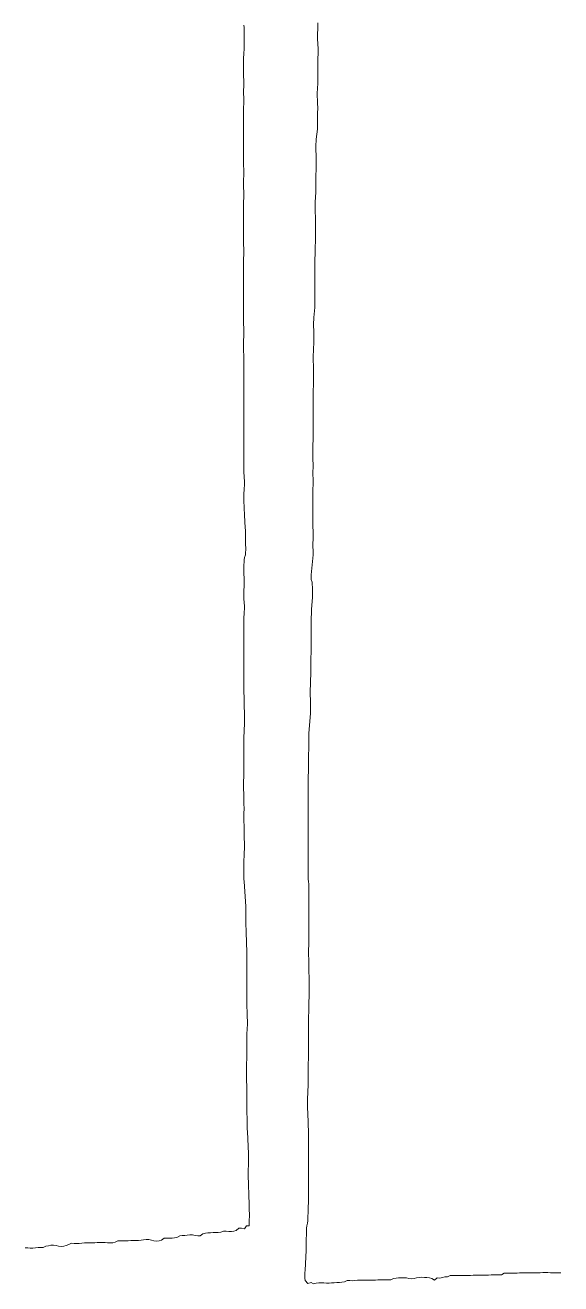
# Model space of a CAD drawing. Extents: x -16 to 11205, y -14909 to 147.
# Drawn here: x 106.07 to 110.65, y -2.09 to 8.67 of the extents above; entities that cross this region are included whole.
import ezdxf

# ---------------------------------------------------------------- set-up
doc = ezdxf.new("R2010")
doc.units = 0
doc.layers.get('0').update_dxf_attribs({"color": 1, "linetype": 'CONTINUOUS', "lineweight": 15, "true_color": 0xff0000})

msp = doc.modelspace()

# ---------------------------------------------------------------- linework, layer by layer
for p, q in [((107.941, 8.671), (107.942, 8.65)), ((107.942, 8.65), (107.943, 8.608)), ((108.571, 8.607), (108.572, 8.629)), ((108.572, 8.65), (108.573, 8.671)), ((108.572, 8.629), (108.572, 8.65)), ((108.573, 8.671), (108.574, 8.692)), ((107.943, 8.608), (107.943, 8.586)), ((107.943, 8.586), (107.943, 8.565)), ((107.943, 8.565), (107.943, 8.544)), ((107.943, 8.544), (107.943, 8.501)), ((108.57, 8.586), (108.571, 8.607)), ((108.57, 8.565), (108.57, 8.586)), ((108.571, 8.544), (108.57, 8.565)), ((108.572, 8.523), (108.571, 8.544)), ((108.574, 8.501), (108.572, 8.523)), ((107.939, 8.417), (107.938, 8.396)), ((107.94, 8.438), (107.939, 8.417)), ((107.942, 8.459), (107.94, 8.438)), ((107.943, 8.48), (107.942, 8.459)), ((107.943, 8.501), (107.943, 8.48)), ((108.575, 8.48), (108.574, 8.501)), ((108.574, 8.396), (108.575, 8.417)), ((108.576, 8.459), (108.575, 8.48)), ((108.575, 8.417), (108.576, 8.438)), ((108.576, 8.438), (108.576, 8.459)), ((107.938, 8.396), (107.937, 8.375)), ((107.937, 8.375), (107.937, 8.353)), ((107.937, 8.353), (107.937, 8.332)), ((107.937, 8.332), (107.937, 8.311)), ((107.937, 8.311), (107.937, 8.29)), ((107.937, 8.29), (107.937, 8.269)), ((108.573, 8.353), (108.574, 8.374)), ((108.573, 8.332), (108.573, 8.353)), ((108.573, 8.311), (108.573, 8.332)), ((108.573, 8.29), (108.573, 8.311)), ((108.573, 8.269), (108.573, 8.29)), ((108.574, 8.374), (108.574, 8.396)), ((107.937, 8.269), (107.938, 8.248)), ((107.938, 8.248), (107.938, 8.226)), ((107.938, 8.226), (107.939, 8.205)), ((107.939, 8.205), (107.939, 8.184)), ((107.939, 8.184), (107.939, 8.163)), ((108.572, 8.163), (108.573, 8.184)), ((108.573, 8.247), (108.573, 8.269)), ((108.574, 8.226), (108.573, 8.247)), ((108.573, 8.184), (108.574, 8.205)), ((108.574, 8.205), (108.574, 8.226)), ((107.939, 8.142), (107.938, 8.121)), ((107.938, 8.121), (107.938, 8.099)), ((107.938, 8.099), (107.938, 8.078)), ((107.938, 8.078), (107.939, 8.057)), ((107.939, 8.163), (107.939, 8.142)), ((108.568, 8.099), (108.57, 8.121)), ((108.568, 8.078), (108.568, 8.099)), ((108.568, 8.057), (108.568, 8.078)), ((108.57, 8.121), (108.571, 8.142)), ((108.571, 8.142), (108.572, 8.163)), ((107.939, 7.994), (107.938, 7.972)), ((107.938, 7.972), (107.938, 7.951)), ((107.939, 8.057), (107.939, 8.036)), ((107.939, 8.036), (107.939, 8.015)), ((107.939, 8.015), (107.939, 7.994)), ((108.569, 8.036), (108.568, 8.057)), ((108.57, 8.014), (108.569, 8.036)), ((108.571, 7.993), (108.57, 8.014)), ((108.572, 7.972), (108.571, 7.993)), ((108.572, 7.951), (108.572, 7.972)), ((107.938, 7.951), (107.938, 7.93)), ((107.938, 7.93), (107.938, 7.909)), ((107.938, 7.909), (107.938, 7.888)), ((107.938, 7.888), (107.938, 7.866)), ((107.938, 7.866), (107.938, 7.845)), ((108.57, 7.888), (108.571, 7.909)), ((108.57, 7.866), (108.57, 7.888)), ((108.57, 7.845), (108.57, 7.866)), ((108.571, 7.93), (108.572, 7.951)), ((108.571, 7.909), (108.571, 7.93)), ((107.938, 7.845), (107.938, 7.824)), ((107.938, 7.824), (107.938, 7.803)), ((107.938, 7.803), (107.938, 7.782)), ((107.938, 7.782), (107.938, 7.761)), ((107.938, 7.761), (107.938, 7.739)), ((108.56, 7.696), (108.57, 7.782)), ((108.57, 7.824), (108.57, 7.845)), ((108.57, 7.803), (108.57, 7.824)), ((108.57, 7.782), (108.57, 7.803)), ((107.938, 7.718), (107.937, 7.697)), ((107.937, 7.697), (107.937, 7.676)), ((107.937, 7.676), (107.937, 7.655)), ((107.937, 7.655), (107.937, 7.634)), ((107.938, 7.739), (107.938, 7.718)), ((108.557, 7.654), (108.558, 7.675)), ((108.557, 7.633), (108.557, 7.654)), ((108.558, 7.675), (108.56, 7.696)), ((107.937, 7.634), (107.937, 7.612)), ((107.937, 7.612), (107.937, 7.591)), ((107.937, 7.591), (107.938, 7.57)), ((107.938, 7.57), (107.938, 7.549)), ((107.938, 7.549), (107.938, 7.528)), ((108.557, 7.612), (108.557, 7.633)), ((108.557, 7.591), (108.557, 7.612)), ((108.558, 7.57), (108.557, 7.591)), ((108.559, 7.549), (108.558, 7.57)), ((108.559, 7.528), (108.559, 7.549)), ((107.938, 7.528), (107.938, 7.507)), ((107.938, 7.507), (107.938, 7.485)), ((107.938, 7.485), (107.938, 7.464)), ((107.938, 7.464), (107.939, 7.443)), ((107.939, 7.443), (107.939, 7.422)), ((108.558, 7.422), (108.559, 7.443)), ((108.56, 7.506), (108.559, 7.528)), ((108.559, 7.464), (108.56, 7.485)), ((108.559, 7.443), (108.559, 7.464)), ((108.56, 7.485), (108.56, 7.506)), ((107.939, 7.38), (107.938, 7.358)), ((107.938, 7.358), (107.938, 7.337)), ((107.938, 7.337), (107.938, 7.316)), ((107.939, 7.422), (107.939, 7.401)), ((107.939, 7.401), (107.939, 7.38)), ((108.557, 7.4), (108.558, 7.422)), ((108.557, 7.379), (108.557, 7.4)), ((108.557, 7.358), (108.557, 7.379)), ((108.557, 7.337), (108.557, 7.358)), ((108.557, 7.316), (108.557, 7.337)), ((107.938, 7.316), (107.938, 7.295)), ((107.938, 7.295), (107.938, 7.274)), ((107.938, 7.274), (107.939, 7.253)), ((107.939, 7.253), (107.939, 7.231)), ((107.939, 7.231), (107.939, 7.21)), ((108.554, 7.21), (108.555, 7.231)), ((108.555, 7.231), (108.556, 7.252)), ((108.556, 7.252), (108.557, 7.273)), ((108.557, 7.295), (108.557, 7.316)), ((108.557, 7.273), (108.557, 7.295)), ((107.939, 7.189), (107.938, 7.168)), ((107.938, 7.168), (107.938, 7.147)), ((107.938, 7.147), (107.938, 7.126)), ((107.938, 7.126), (107.938, 7.104)), ((107.939, 7.21), (107.939, 7.189)), ((108.549, 7.147), (108.55, 7.168)), ((108.549, 7.125), (108.549, 7.147)), ((108.549, 7.104), (108.549, 7.125)), ((108.55, 7.168), (108.552, 7.189)), ((108.552, 7.189), (108.554, 7.21)), ((107.938, 7.104), (107.937, 7.083)), ((107.937, 7.083), (107.937, 7.062)), ((107.937, 7.062), (107.937, 7.041)), ((107.937, 7.041), (107.937, 7.02)), ((107.937, 7.02), (107.938, 6.998)), ((107.938, 6.998), (107.937, 6.977)), ((108.55, 7.083), (108.549, 7.104)), ((108.551, 7.062), (108.55, 7.083)), ((108.552, 7.041), (108.551, 7.062)), ((108.553, 7.019), (108.552, 7.041)), ((108.553, 6.998), (108.553, 7.019)), ((108.553, 6.977), (108.553, 6.998)), ((107.937, 6.977), (107.937, 6.956)), ((107.937, 6.956), (107.937, 6.935)), ((107.937, 6.935), (107.937, 6.914)), ((107.937, 6.914), (107.937, 6.893)), ((107.937, 6.893), (107.937, 6.871)), ((108.552, 6.935), (108.553, 6.956)), ((108.552, 6.914), (108.552, 6.935)), ((108.552, 6.892), (108.552, 6.914)), ((108.552, 6.871), (108.552, 6.892)), ((108.553, 6.956), (108.553, 6.977)), ((107.937, 6.871), (107.938, 6.85)), ((107.938, 6.85), (107.938, 6.829)), ((107.938, 6.829), (107.938, 6.808)), ((107.938, 6.808), (107.938, 6.787)), ((107.938, 6.787), (107.939, 6.766)), ((108.551, 6.787), (108.552, 6.808)), ((108.551, 6.765), (108.551, 6.787)), ((108.552, 6.85), (108.552, 6.871)), ((108.552, 6.829), (108.552, 6.85)), ((108.552, 6.808), (108.552, 6.829)), ((107.939, 6.702), (107.938, 6.681)), ((107.938, 6.681), (107.938, 6.66)), ((107.939, 6.766), (107.939, 6.744)), ((107.939, 6.744), (107.939, 6.723)), ((107.939, 6.723), (107.939, 6.702)), ((108.548, 6.681), (108.549, 6.702)), ((108.548, 6.66), (108.548, 6.681)), ((108.549, 6.702), (108.55, 6.723)), ((108.55, 6.744), (108.551, 6.765)), ((108.55, 6.723), (108.55, 6.744)), ((107.937, 6.639), (107.936, 6.617)), ((107.936, 6.617), (107.936, 6.596)), ((107.936, 6.596), (107.936, 6.575)), ((107.936, 6.575), (107.937, 6.554)), ((107.938, 6.66), (107.937, 6.639)), ((108.547, 6.638), (108.548, 6.66)), ((108.547, 6.617), (108.547, 6.638)), ((108.547, 6.596), (108.547, 6.617)), ((108.547, 6.575), (108.547, 6.596)), ((108.548, 6.554), (108.547, 6.575)), ((107.937, 6.554), (107.937, 6.533)), ((107.937, 6.533), (107.937, 6.512)), ((107.937, 6.512), (107.937, 6.49)), ((107.937, 6.49), (107.938, 6.469)), ((107.938, 6.469), (107.938, 6.448)), ((108.548, 6.533), (108.548, 6.554)), ((108.548, 6.511), (108.548, 6.533)), ((108.548, 6.49), (108.548, 6.511)), ((108.548, 6.469), (108.548, 6.49)), ((108.548, 6.448), (108.548, 6.469)), ((107.938, 6.448), (107.937, 6.427)), ((107.937, 6.427), (107.937, 6.406)), ((107.937, 6.406), (107.937, 6.385)), ((107.937, 6.385), (107.937, 6.363)), ((107.937, 6.363), (107.937, 6.342)), ((108.547, 6.427), (108.548, 6.448)), ((108.547, 6.406), (108.547, 6.427)), ((108.547, 6.384), (108.547, 6.406)), ((108.547, 6.363), (108.547, 6.384)), ((108.548, 6.342), (108.547, 6.363)), ((107.937, 6.342), (107.937, 6.321)), ((107.937, 6.321), (107.937, 6.3)), ((107.937, 6.3), (107.937, 6.279)), ((107.937, 6.279), (107.937, 6.258)), ((107.937, 6.258), (107.937, 6.236)), ((108.539, 6.172), (108.548, 6.257)), ((108.548, 6.321), (108.548, 6.342)), ((108.548, 6.3), (108.548, 6.321)), ((108.548, 6.279), (108.548, 6.3)), ((108.548, 6.257), (108.548, 6.279)), ((107.937, 6.236), (107.937, 6.215)), ((107.937, 6.215), (107.937, 6.194)), ((107.937, 6.194), (107.938, 6.173)), ((107.938, 6.173), (107.938, 6.152)), ((107.938, 6.152), (107.938, 6.131)), ((108.537, 6.13), (108.538, 6.151)), ((108.538, 6.151), (108.539, 6.172)), ((107.938, 6.131), (107.938, 6.109)), ((107.938, 6.109), (107.939, 6.088)), ((107.939, 6.088), (107.939, 6.067)), ((107.939, 6.067), (107.939, 6.046)), ((107.939, 6.046), (107.939, 6.025)), ((108.537, 6.109), (108.537, 6.13)), ((108.537, 6.088), (108.537, 6.109)), ((108.538, 6.067), (108.537, 6.088)), ((108.539, 6.046), (108.538, 6.067)), ((108.539, 6.024), (108.539, 6.046)), ((107.939, 6.003), (107.938, 5.982)), ((107.938, 5.982), (107.938, 5.961)), ((107.938, 5.961), (107.938, 5.94)), ((107.938, 5.94), (107.938, 5.919)), ((107.939, 6.025), (107.939, 6.003)), ((108.537, 5.918), (108.538, 5.939)), ((108.538, 5.939), (108.539, 5.961)), ((108.539, 6.003), (108.539, 6.024)), ((108.539, 5.982), (108.539, 6.003)), ((108.539, 5.961), (108.539, 5.982)), ((107.938, 5.919), (107.938, 5.898)), ((107.938, 5.898), (107.938, 5.876)), ((107.938, 5.876), (107.939, 5.855)), ((107.939, 5.855), (107.939, 5.834)), ((107.939, 5.834), (107.939, 5.813)), ((108.534, 5.855), (108.535, 5.876)), ((108.534, 5.834), (108.534, 5.855)), ((108.534, 5.813), (108.534, 5.834)), ((108.535, 5.876), (108.536, 5.897)), ((108.536, 5.897), (108.537, 5.918)), ((107.939, 5.813), (107.939, 5.792)), ((107.939, 5.792), (107.939, 5.771)), ((107.939, 5.771), (107.939, 5.749)), ((107.939, 5.749), (107.939, 5.728)), ((107.939, 5.728), (107.939, 5.707)), ((107.939, 5.707), (107.939, 5.686)), ((108.534, 5.792), (108.534, 5.813)), ((108.535, 5.77), (108.534, 5.792)), ((108.536, 5.749), (108.535, 5.77)), ((108.536, 5.728), (108.536, 5.749)), ((108.537, 5.707), (108.536, 5.728)), ((108.536, 5.686), (108.537, 5.707)), ((107.939, 5.686), (107.939, 5.665)), ((107.939, 5.665), (107.939, 5.644)), ((107.939, 5.644), (107.939, 5.622)), ((107.939, 5.622), (107.939, 5.601)), ((107.939, 5.601), (107.939, 5.58)), ((108.535, 5.622), (108.536, 5.643)), ((108.535, 5.601), (108.535, 5.622)), ((108.535, 5.58), (108.535, 5.601)), ((108.536, 5.664), (108.536, 5.686)), ((108.536, 5.643), (108.536, 5.664)), ((107.939, 5.58), (107.939, 5.559)), ((107.939, 5.559), (107.94, 5.538)), ((107.94, 5.538), (107.94, 5.517)), ((107.94, 5.517), (107.94, 5.495)), ((107.94, 5.495), (107.94, 5.474)), ((108.533, 5.495), (108.534, 5.516)), ((108.533, 5.474), (108.533, 5.495)), ((108.534, 5.559), (108.535, 5.58)), ((108.534, 5.537), (108.534, 5.559)), ((108.534, 5.516), (108.534, 5.537)), ((107.94, 5.474), (107.94, 5.453)), ((107.94, 5.453), (107.94, 5.432)), ((107.94, 5.432), (107.94, 5.411)), ((107.94, 5.411), (107.94, 5.389)), ((107.94, 5.389), (107.94, 5.368)), ((108.534, 5.453), (108.533, 5.474)), ((108.534, 5.432), (108.534, 5.453)), ((108.534, 5.41), (108.534, 5.432)), ((108.534, 5.389), (108.534, 5.41)), ((108.534, 5.368), (108.534, 5.389)), ((107.94, 5.368), (107.94, 5.347)), ((107.94, 5.347), (107.94, 5.326)), ((107.94, 5.326), (107.94, 5.305)), ((107.94, 5.305), (107.94, 5.284)), ((107.94, 5.284), (107.94, 5.262)), ((108.533, 5.305), (108.534, 5.326)), ((108.533, 5.283), (108.533, 5.305)), ((108.533, 5.262), (108.533, 5.283)), ((108.534, 5.347), (108.534, 5.368)), ((108.534, 5.326), (108.534, 5.347)), ((107.94, 5.262), (107.94, 5.241)), ((107.94, 5.241), (107.94, 5.22)), ((107.94, 5.22), (107.94, 5.199)), ((107.94, 5.199), (107.94, 5.178)), ((107.94, 5.178), (107.94, 5.157)), ((108.532, 5.156), (108.533, 5.178)), ((108.533, 5.241), (108.533, 5.262)), ((108.533, 5.22), (108.533, 5.241)), ((108.533, 5.199), (108.533, 5.22)), ((108.533, 5.178), (108.533, 5.199)), ((107.94, 5.093), (107.939, 5.072)), ((107.939, 5.072), (107.94, 5.051)), ((107.94, 5.157), (107.94, 5.135)), ((107.94, 5.135), (107.94, 5.114)), ((107.94, 5.114), (107.94, 5.093)), ((108.531, 5.093), (108.532, 5.114)), ((108.531, 5.072), (108.531, 5.093)), ((108.531, 5.051), (108.531, 5.072)), ((108.532, 5.135), (108.532, 5.156)), ((108.532, 5.114), (108.532, 5.135)), ((107.94, 4.987), (107.939, 4.966)), ((107.939, 4.966), (107.939, 4.945)), ((107.94, 5.051), (107.94, 5.03)), ((107.94, 5.03), (107.94, 5.008)), ((107.94, 5.008), (107.94, 4.987)), ((108.531, 5.029), (108.531, 5.051)), ((108.531, 5.008), (108.531, 5.029)), ((108.531, 4.987), (108.531, 5.008)), ((108.531, 4.966), (108.531, 4.987)), ((108.531, 4.945), (108.531, 4.966)), ((107.939, 4.945), (107.939, 4.924)), ((107.939, 4.924), (107.939, 4.903)), ((107.939, 4.903), (107.939, 4.881)), ((107.939, 4.881), (107.94, 4.86)), ((107.94, 4.86), (107.941, 4.839)), ((108.532, 4.924), (108.531, 4.945)), ((108.531, 4.86), (108.532, 4.881)), ((108.531, 4.839), (108.531, 4.86)), ((108.532, 4.902), (108.532, 4.924)), ((108.532, 4.881), (108.532, 4.902)), ((107.941, 4.839), (107.943, 4.818)), ((107.943, 4.818), (107.944, 4.797)), ((107.944, 4.797), (107.945, 4.776)), ((107.945, 4.776), (107.945, 4.754)), ((107.945, 4.754), (107.945, 4.733)), ((108.531, 4.818), (108.531, 4.839)), ((108.532, 4.797), (108.531, 4.818)), ((108.532, 4.775), (108.532, 4.797)), ((108.532, 4.754), (108.532, 4.775)), ((108.532, 4.733), (108.532, 4.754)), ((107.941, 4.648), (107.94, 4.627)), ((107.943, 4.691), (107.941, 4.67)), ((107.941, 4.67), (107.941, 4.648)), ((107.944, 4.712), (107.943, 4.691)), ((107.945, 4.733), (107.944, 4.712)), ((108.531, 4.712), (108.532, 4.733)), ((108.531, 4.691), (108.531, 4.712)), ((108.531, 4.67), (108.531, 4.691)), ((108.531, 4.648), (108.531, 4.67)), ((108.531, 4.627), (108.531, 4.648)), ((107.94, 4.627), (107.94, 4.606)), ((107.94, 4.606), (107.941, 4.585)), ((107.941, 4.585), (107.942, 4.564)), ((107.942, 4.564), (107.943, 4.543)), ((107.943, 4.543), (107.944, 4.522)), ((107.944, 4.522), (107.945, 4.501)), ((108.53, 4.585), (108.531, 4.606)), ((108.53, 4.564), (108.53, 4.585)), ((108.53, 4.542), (108.53, 4.564)), ((108.53, 4.521), (108.53, 4.542)), ((108.531, 4.606), (108.531, 4.627)), ((107.945, 4.501), (107.945, 4.479)), ((107.945, 4.479), (107.953, 4.373)), ((108.53, 4.5), (108.53, 4.521)), ((108.53, 4.479), (108.53, 4.5)), ((108.53, 4.458), (108.53, 4.479)), ((108.531, 4.437), (108.53, 4.458)), ((108.531, 4.415), (108.531, 4.437)), ((108.531, 4.394), (108.531, 4.415)), ((107.953, 4.373), (107.954, 4.352)), ((107.954, 4.352), (107.955, 4.331)), ((107.955, 4.331), (107.955, 4.31)), ((107.955, 4.31), (107.955, 4.289)), ((108.531, 4.373), (108.531, 4.394)), ((108.532, 4.352), (108.531, 4.373)), ((108.532, 4.331), (108.532, 4.352)), ((108.532, 4.31), (108.532, 4.331)), ((108.532, 4.288), (108.532, 4.31)), ((107.955, 4.289), (107.955, 4.267)), ((107.955, 4.267), (107.955, 4.246)), ((107.955, 4.246), (107.955, 4.225)), ((107.955, 4.225), (107.956, 4.204)), ((107.956, 4.204), (107.956, 4.183)), ((108.531, 4.246), (108.532, 4.267)), ((108.531, 4.225), (108.531, 4.246)), ((108.531, 4.204), (108.531, 4.225)), ((108.532, 4.183), (108.531, 4.204)), ((108.532, 4.267), (108.532, 4.288)), ((107.943, 4.098), (107.942, 4.077)), ((107.945, 4.119), (107.943, 4.098)), ((107.954, 4.141), (107.945, 4.119)), ((107.955, 4.162), (107.954, 4.141)), ((107.956, 4.183), (107.955, 4.162)), ((108.517, 3.971), (108.532, 4.14)), ((108.532, 4.161), (108.532, 4.183)), ((108.532, 4.14), (108.532, 4.161)), ((107.941, 4.034), (107.94, 4.013)), ((107.94, 4.013), (107.941, 3.992)), ((107.942, 4.077), (107.941, 4.056)), ((107.941, 4.056), (107.941, 4.034)), ((107.941, 3.992), (107.941, 3.971)), ((107.941, 3.971), (107.942, 3.95)), ((107.942, 3.95), (107.942, 3.929)), ((107.942, 3.929), (107.943, 3.908)), ((107.943, 3.908), (107.942, 3.886)), ((107.942, 3.886), (107.942, 3.865)), ((108.517, 3.95), (108.517, 3.971)), ((108.517, 3.929), (108.517, 3.95)), ((108.525, 3.907), (108.517, 3.929)), ((108.526, 3.886), (108.525, 3.907)), ((108.527, 3.865), (108.526, 3.886)), ((107.941, 3.844), (107.94, 3.823)), ((107.94, 3.823), (107.94, 3.802)), ((107.94, 3.802), (107.94, 3.781)), ((107.94, 3.781), (107.941, 3.759)), ((107.942, 3.865), (107.941, 3.844)), ((108.519, 3.674), (108.527, 3.78)), ((108.528, 3.844), (108.527, 3.865)), ((108.527, 3.78), (108.528, 3.802)), ((108.528, 3.823), (108.528, 3.844)), ((108.528, 3.802), (108.528, 3.823)), ((107.941, 3.759), (107.942, 3.738)), ((107.942, 3.738), (107.945, 3.696)), ((107.945, 3.675), (107.943, 3.653)), ((107.945, 3.696), (107.945, 3.675)), ((108.518, 3.653), (108.519, 3.674)), ((107.941, 3.611), (107.94, 3.59)), ((107.94, 3.59), (107.94, 3.569)), ((107.94, 3.569), (107.94, 3.548)), ((107.942, 3.632), (107.941, 3.611)), ((107.943, 3.653), (107.942, 3.632)), ((108.516, 3.547), (108.517, 3.569)), ((108.517, 3.611), (108.518, 3.632)), ((108.517, 3.59), (108.517, 3.611)), ((108.517, 3.569), (108.517, 3.59)), ((108.518, 3.632), (108.518, 3.653)), ((107.94, 3.548), (107.94, 3.526)), ((107.94, 3.526), (107.94, 3.505)), ((107.94, 3.505), (107.941, 3.484)), ((107.941, 3.484), (107.941, 3.463)), ((107.941, 3.463), (107.941, 3.442)), ((108.515, 3.442), (108.516, 3.463)), ((108.516, 3.526), (108.516, 3.547)), ((108.516, 3.505), (108.516, 3.526)), ((108.516, 3.484), (108.516, 3.505)), ((108.516, 3.463), (108.516, 3.484)), ((107.941, 3.378), (107.94, 3.357)), ((107.94, 3.357), (107.94, 3.336)), ((107.941, 3.442), (107.941, 3.421)), ((107.941, 3.421), (107.941, 3.399)), ((107.941, 3.399), (107.941, 3.378)), ((108.515, 3.42), (108.515, 3.442)), ((108.515, 3.399), (108.515, 3.42)), ((108.515, 3.378), (108.515, 3.399)), ((108.515, 3.357), (108.515, 3.378)), ((108.515, 3.336), (108.515, 3.357)), ((107.94, 3.315), (107.939, 3.294)), ((107.939, 3.294), (107.939, 3.272)), ((107.939, 3.272), (107.94, 3.251)), ((107.94, 3.336), (107.94, 3.315)), ((107.94, 3.251), (107.94, 3.23)), ((107.94, 3.23), (107.941, 3.209)), ((108.513, 3.209), (108.514, 3.23)), ((108.514, 3.272), (108.515, 3.293)), ((108.514, 3.251), (108.514, 3.272)), ((108.514, 3.23), (108.514, 3.251)), ((108.515, 3.314), (108.515, 3.336)), ((108.515, 3.293), (108.515, 3.314)), ((107.941, 3.188), (107.94, 3.167)), ((107.94, 3.167), (107.94, 3.145)), ((107.94, 3.145), (107.94, 3.124)), ((107.94, 3.124), (107.94, 3.103)), ((107.941, 3.209), (107.941, 3.188)), ((108.512, 3.145), (108.513, 3.166)), ((108.512, 3.124), (108.512, 3.145)), ((108.512, 3.103), (108.512, 3.124)), ((108.513, 3.187), (108.513, 3.209)), ((108.513, 3.166), (108.513, 3.187)), ((107.94, 3.103), (107.94, 3.082)), ((107.94, 3.082), (107.94, 3.061)), ((107.94, 3.061), (107.94, 3.04)), ((107.94, 3.04), (107.94, 3.018)), ((107.94, 3.018), (107.94, 2.997)), ((108.508, 2.997), (108.509, 3.018)), ((108.509, 3.018), (108.51, 3.039)), ((108.51, 3.061), (108.511, 3.082)), ((108.51, 3.039), (108.51, 3.061)), ((108.511, 3.082), (108.512, 3.103)), ((107.94, 2.997), (107.94, 2.976)), ((107.94, 2.976), (107.941, 2.955)), ((107.941, 2.955), (107.942, 2.934)), ((107.942, 2.934), (107.943, 2.913)), ((107.943, 2.913), (107.943, 2.891)), ((108.508, 2.976), (108.508, 2.997)), ((108.508, 2.955), (108.508, 2.976)), ((108.508, 2.933), (108.508, 2.955)), ((108.509, 2.912), (108.508, 2.933)), ((108.509, 2.891), (108.509, 2.912)), ((107.943, 2.891), (107.943, 2.87)), ((107.943, 2.87), (107.944, 2.849)), ((107.944, 2.849), (107.944, 2.828)), ((107.944, 2.828), (107.945, 2.807)), ((107.945, 2.807), (107.945, 2.786)), ((108.509, 2.87), (108.509, 2.891)), ((108.51, 2.849), (108.509, 2.87)), ((108.51, 2.828), (108.51, 2.849)), ((108.51, 2.806), (108.51, 2.828)), ((108.51, 2.785), (108.51, 2.806)), ((107.945, 2.786), (107.945, 2.764)), ((107.945, 2.764), (107.945, 2.743)), ((107.945, 2.743), (107.945, 2.722)), ((107.945, 2.722), (107.945, 2.701)), ((107.945, 2.701), (107.945, 2.679)), ((108.497, 2.616), (108.51, 2.785)), ((107.942, 2.616), (107.941, 2.595)), ((107.941, 2.595), (107.941, 2.574)), ((107.943, 2.637), (107.942, 2.616)), ((107.944, 2.658), (107.943, 2.637)), ((107.945, 2.679), (107.944, 2.658)), ((108.496, 2.595), (108.497, 2.616)), ((108.496, 2.573), (108.496, 2.595)), ((107.94, 2.531), (107.939, 2.51)), ((107.939, 2.51), (107.939, 2.489)), ((107.939, 2.489), (107.939, 2.468)), ((107.941, 2.553), (107.94, 2.531)), ((107.941, 2.574), (107.941, 2.553)), ((108.495, 2.51), (108.496, 2.531)), ((108.495, 2.489), (108.495, 2.51)), ((108.495, 2.468), (108.495, 2.489)), ((108.496, 2.552), (108.496, 2.573)), ((108.496, 2.531), (108.496, 2.552)), ((107.939, 2.468), (107.939, 2.447)), ((107.939, 2.447), (107.939, 2.426)), ((107.939, 2.426), (107.939, 2.404)), ((107.939, 2.404), (107.939, 2.383)), ((107.939, 2.383), (107.94, 2.362)), ((108.494, 2.446), (108.495, 2.468)), ((108.494, 2.425), (108.494, 2.446)), ((108.494, 2.404), (108.494, 2.425)), ((108.494, 2.383), (108.494, 2.404)), ((108.494, 2.362), (108.494, 2.383)), ((107.94, 2.277), (107.939, 2.256)), ((107.94, 2.362), (107.94, 2.341)), ((107.94, 2.341), (107.94, 2.32)), ((107.94, 2.32), (107.94, 2.299)), ((107.94, 2.299), (107.94, 2.277)), ((108.491, 2.256), (108.492, 2.277)), ((108.492, 2.298), (108.493, 2.319)), ((108.492, 2.277), (108.492, 2.298)), ((108.493, 2.341), (108.494, 2.362)), ((108.493, 2.319), (108.493, 2.341)), ((107.938, 2.193), (107.937, 2.171)), ((107.937, 2.171), (107.938, 2.15)), ((107.939, 2.235), (107.938, 2.214)), ((107.938, 2.214), (107.938, 2.193)), ((107.939, 2.256), (107.939, 2.235)), ((108.49, 2.214), (108.491, 2.235)), ((108.49, 2.192), (108.49, 2.214)), ((108.491, 2.171), (108.49, 2.192)), ((108.491, 2.235), (108.491, 2.256)), ((108.491, 2.15), (108.491, 2.171)), ((107.938, 2.15), (107.938, 2.129)), ((107.938, 2.129), (107.939, 2.108)), ((107.939, 2.108), (107.94, 2.087)), ((107.94, 2.087), (107.94, 2.066)), ((107.94, 2.066), (107.941, 2.044)), ((108.491, 2.129), (108.491, 2.15)), ((108.491, 2.108), (108.491, 2.129)), ((108.491, 2.087), (108.491, 2.108)), ((108.491, 2.065), (108.491, 2.087)), ((108.491, 2.044), (108.491, 2.065)), ((107.941, 2.044), (107.941, 2.023)), ((107.941, 2.023), (107.941, 2.002)), ((107.941, 2.002), (107.942, 1.981)), ((107.942, 1.96), (107.941, 1.939)), ((107.941, 1.939), (107.941, 1.917)), ((107.942, 1.981), (107.942, 1.96)), ((108.49, 2.023), (108.491, 2.044)), ((108.49, 2.002), (108.49, 2.023)), ((108.49, 1.981), (108.49, 2.002)), ((108.49, 1.96), (108.49, 1.981)), ((108.49, 1.938), (108.49, 1.96)), ((108.49, 1.917), (108.49, 1.938)), ((107.941, 1.917), (107.941, 1.896)), ((107.941, 1.896), (107.941, 1.875)), ((107.941, 1.875), (107.941, 1.854)), ((107.941, 1.854), (107.942, 1.833)), ((107.942, 1.833), (107.942, 1.812)), ((108.489, 1.896), (108.49, 1.917)), ((108.489, 1.875), (108.489, 1.896)), ((108.489, 1.854), (108.489, 1.875)), ((108.489, 1.833), (108.489, 1.854)), ((108.489, 1.811), (108.489, 1.833)), ((107.942, 1.812), (107.942, 1.79)), ((107.942, 1.79), (107.942, 1.769)), ((107.942, 1.769), (107.942, 1.748)), ((107.942, 1.748), (107.943, 1.727)), ((107.943, 1.727), (107.944, 1.706)), ((108.489, 1.79), (108.489, 1.811)), ((108.489, 1.769), (108.489, 1.79)), ((108.49, 1.748), (108.489, 1.769)), ((108.49, 1.727), (108.49, 1.748)), ((108.49, 1.706), (108.49, 1.727)), ((107.944, 1.706), (107.945, 1.685)), ((107.946, 1.621), (107.944, 1.6)), ((107.945, 1.685), (107.946, 1.663)), ((107.946, 1.663), (107.946, 1.642)), ((107.946, 1.642), (107.946, 1.621)), ((108.49, 1.684), (108.49, 1.706)), ((108.49, 1.663), (108.49, 1.684)), ((108.491, 1.642), (108.49, 1.663)), ((108.491, 1.621), (108.491, 1.642)), ((108.491, 1.6), (108.491, 1.621)), ((107.941, 1.515), (107.94, 1.494)), ((107.942, 1.557), (107.941, 1.536)), ((107.941, 1.536), (107.941, 1.515)), ((107.943, 1.579), (107.942, 1.557)), ((107.944, 1.6), (107.943, 1.579)), ((108.491, 1.579), (108.491, 1.6)), ((108.491, 1.557), (108.491, 1.579)), ((108.491, 1.536), (108.491, 1.557)), ((108.491, 1.515), (108.491, 1.536)), ((108.491, 1.494), (108.491, 1.515)), ((107.94, 1.494), (107.94, 1.473)), ((107.94, 1.473), (107.94, 1.452)), ((107.94, 1.452), (107.941, 1.431)), ((107.941, 1.431), (107.94, 1.409)), ((107.94, 1.409), (107.94, 1.388)), ((108.49, 1.409), (108.491, 1.43)), ((108.49, 1.388), (108.49, 1.409)), ((108.491, 1.473), (108.491, 1.494)), ((108.491, 1.452), (108.491, 1.473)), ((108.491, 1.43), (108.491, 1.452)), ((107.94, 1.388), (107.94, 1.367)), ((107.94, 1.367), (107.943, 1.346)), ((107.943, 1.346), (107.957, 1.134)), ((108.491, 1.367), (108.49, 1.388)), ((108.493, 1.346), (108.491, 1.367)), ((108.495, 1.325), (108.493, 1.346)), ((108.496, 1.304), (108.495, 1.325)), ((108.496, 1.282), (108.496, 1.304)), ((108.495, 1.24), (108.496, 1.261)), ((108.496, 1.219), (108.495, 1.24)), ((108.496, 1.261), (108.496, 1.282)), ((108.496, 1.197), (108.496, 1.219)), ((108.496, 1.176), (108.496, 1.197)), ((107.957, 1.134), (107.958, 1.113)), ((107.958, 1.113), (107.958, 1.092)), ((107.958, 1.092), (107.958, 1.071)), ((108.496, 1.155), (108.496, 1.176)), ((108.496, 1.134), (108.496, 1.155)), ((108.497, 1.113), (108.496, 1.134)), ((108.497, 1.092), (108.497, 1.113)), ((108.497, 1.07), (108.497, 1.092)), ((107.958, 1.071), (107.958, 1.049)), ((107.958, 1.049), (107.958, 1.028)), ((107.958, 1.028), (107.958, 1.007)), ((107.958, 1.007), (107.958, 0.986)), ((107.958, 0.986), (107.958, 0.965)), ((108.496, 0.964), (108.497, 0.986)), ((108.497, 1.049), (108.497, 1.07)), ((108.497, 1.028), (108.497, 1.049)), ((108.497, 1.007), (108.497, 1.028)), ((108.497, 0.986), (108.497, 1.007)), ((107.958, 0.965), (107.959, 0.943)), ((107.959, 0.943), (107.96, 0.922)), ((107.96, 0.922), (107.96, 0.901)), ((107.96, 0.901), (107.961, 0.88)), ((107.961, 0.88), (107.962, 0.859)), ((108.495, 0.901), (108.496, 0.922)), ((108.495, 0.88), (108.495, 0.901)), ((108.495, 0.859), (108.495, 0.88)), ((108.496, 0.943), (108.496, 0.964)), ((108.496, 0.922), (108.496, 0.943)), ((107.962, 0.859), (107.962, 0.838)), ((107.962, 0.838), (107.963, 0.817)), ((107.963, 0.817), (107.964, 0.795)), ((107.964, 0.795), (107.965, 0.774)), ((107.965, 0.774), (107.966, 0.753)), ((108.494, 0.774), (108.495, 0.795)), ((108.494, 0.753), (108.494, 0.774)), ((108.495, 0.838), (108.495, 0.859)), ((108.495, 0.816), (108.495, 0.838)), ((108.495, 0.795), (108.495, 0.816)), ((107.966, 0.753), (107.967, 0.732)), ((107.967, 0.732), (107.967, 0.711)), ((107.967, 0.711), (107.967, 0.69)), ((107.967, 0.69), (107.967, 0.668)), ((107.967, 0.668), (107.967, 0.647)), ((107.967, 0.647), (107.967, 0.626)), ((108.494, 0.732), (108.494, 0.753)), ((108.494, 0.711), (108.494, 0.732)), ((108.495, 0.689), (108.494, 0.711)), ((108.495, 0.668), (108.495, 0.689)), ((108.495, 0.647), (108.495, 0.668)), ((108.496, 0.626), (108.495, 0.647)), ((107.967, 0.626), (107.967, 0.605)), ((107.967, 0.605), (107.967, 0.584)), ((107.967, 0.584), (107.967, 0.562)), ((107.967, 0.562), (107.967, 0.541)), ((107.967, 0.541), (107.967, 0.52)), ((108.496, 0.605), (108.496, 0.626)), ((108.497, 0.584), (108.496, 0.605)), ((108.497, 0.562), (108.497, 0.584)), ((108.498, 0.541), (108.497, 0.562)), ((108.498, 0.52), (108.498, 0.541)), ((107.967, 0.457), (107.966, 0.435)), ((107.966, 0.435), (107.966, 0.414)), ((107.967, 0.52), (107.967, 0.499)), ((107.967, 0.499), (107.967, 0.478)), ((107.967, 0.478), (107.967, 0.457)), ((108.498, 0.499), (108.498, 0.52)), ((108.498, 0.478), (108.498, 0.499)), ((108.499, 0.456), (108.498, 0.478)), ((108.499, 0.435), (108.499, 0.456)), ((108.499, 0.414), (108.499, 0.435)), ((107.966, 0.414), (107.966, 0.393)), ((107.966, 0.393), (107.966, 0.372)), ((107.966, 0.372), (107.967, 0.351)), ((107.967, 0.351), (107.967, 0.33)), ((107.967, 0.33), (107.967, 0.308)), ((108.497, 0.329), (108.498, 0.35)), ((108.497, 0.308), (108.497, 0.329)), ((108.498, 0.393), (108.499, 0.414)), ((108.498, 0.372), (108.498, 0.393)), ((108.498, 0.35), (108.498, 0.372)), ((107.967, 0.308), (107.967, 0.287)), ((107.967, 0.287), (107.967, 0.266)), ((107.967, 0.266), (107.968, 0.245)), ((107.968, 0.245), (107.968, 0.224)), ((107.968, 0.224), (107.969, 0.203)), ((108.494, 0.202), (108.495, 0.223)), ((108.495, 0.245), (108.496, 0.266)), ((108.495, 0.223), (108.495, 0.245)), ((108.496, 0.287), (108.497, 0.308)), ((108.496, 0.266), (108.496, 0.287)), ((107.969, 0.203), (107.97, 0.182)), ((107.971, 0.118), (107.969, 0.096)), ((107.97, 0.182), (107.971, 0.16)), ((107.971, 0.16), (107.971, 0.139)), ((107.971, 0.139), (107.971, 0.118)), ((108.493, 0.139), (108.494, 0.16)), ((108.493, 0.118), (108.493, 0.139)), ((108.493, 0.097), (108.493, 0.118)), ((108.494, 0.181), (108.494, 0.202)), ((108.494, 0.16), (108.494, 0.181)), ((107.966, 0.033), (107.965, 0.012)), ((107.965, 0.012), (107.965, -0.009)), ((107.967, 0.054), (107.966, 0.033)), ((107.968, 0.075), (107.967, 0.054)), ((107.969, 0.096), (107.968, 0.075)), ((108.494, 0.075), (108.493, 0.097)), ((108.494, 0.054), (108.494, 0.075)), ((108.494, 0.033), (108.494, 0.054)), ((108.494, 0.012), (108.494, 0.033)), ((108.494, -0.009), (108.494, 0.012)), ((107.965, -0.009), (107.966, -0.03)), ((107.966, -0.03), (107.967, -0.051)), ((107.967, -0.073), (107.966, -0.094)), ((107.966, -0.094), (107.966, -0.115)), ((107.967, -0.051), (107.967, -0.073)), ((108.493, -0.094), (108.494, -0.073)), ((108.493, -0.115), (108.493, -0.094)), ((108.494, -0.031), (108.494, -0.009)), ((108.494, -0.052), (108.494, -0.031)), ((108.494, -0.073), (108.494, -0.052)), ((107.965, -0.179), (107.964, -0.2)), ((107.964, -0.2), (107.964, -0.221)), ((107.966, -0.115), (107.965, -0.136)), ((107.965, -0.136), (107.965, -0.157)), ((107.965, -0.157), (107.965, -0.179)), ((108.491, -0.2), (108.492, -0.179)), ((108.491, -0.221), (108.491, -0.2)), ((108.492, -0.136), (108.493, -0.115)), ((108.492, -0.158), (108.492, -0.136)), ((108.492, -0.179), (108.492, -0.158)), ((107.964, -0.306), (107.963, -0.327)), ((107.964, -0.221), (107.964, -0.242)), ((107.964, -0.242), (107.964, -0.263)), ((107.964, -0.263), (107.964, -0.284)), ((107.964, -0.284), (107.964, -0.306)), ((108.49, -0.327), (108.491, -0.306)), ((108.491, -0.242), (108.491, -0.221)), ((108.491, -0.263), (108.491, -0.242)), ((108.491, -0.285), (108.491, -0.263)), ((108.491, -0.306), (108.491, -0.285)), ((107.963, -0.327), (107.964, -0.348)), ((107.964, -0.348), (107.964, -0.369)), ((107.964, -0.369), (107.965, -0.39)), ((107.965, -0.39), (107.965, -0.411)), ((107.965, -0.411), (107.966, -0.433)), ((108.488, -0.433), (108.489, -0.411)), ((108.489, -0.369), (108.49, -0.348)), ((108.489, -0.39), (108.489, -0.369)), ((108.489, -0.411), (108.489, -0.39)), ((108.49, -0.348), (108.49, -0.327)), ((107.966, -0.496), (107.965, -0.517)), ((107.965, -0.517), (107.965, -0.538)), ((107.966, -0.433), (107.966, -0.454)), ((107.966, -0.454), (107.966, -0.475)), ((107.966, -0.475), (107.966, -0.496)), ((108.486, -0.496), (108.487, -0.475)), ((108.486, -0.517), (108.486, -0.496)), ((108.486, -0.539), (108.486, -0.517)), ((108.487, -0.454), (108.488, -0.433)), ((108.487, -0.475), (108.487, -0.454)), ((107.965, -0.538), (107.965, -0.56)), ((107.965, -0.56), (107.966, -0.581)), ((107.966, -0.581), (107.966, -0.602)), ((107.966, -0.602), (107.967, -0.623)), ((107.967, -0.623), (107.967, -0.644)), ((107.967, -0.644), (107.968, -0.665)), ((108.486, -0.56), (108.486, -0.539)), ((108.486, -0.581), (108.486, -0.56)), ((108.486, -0.602), (108.486, -0.581)), ((108.487, -0.623), (108.486, -0.602)), ((108.487, -0.645), (108.487, -0.623)), ((108.488, -0.666), (108.487, -0.645)), ((107.968, -0.665), (107.968, -0.686)), ((107.968, -0.686), (107.969, -0.708)), ((107.969, -0.708), (107.969, -0.729)), ((107.969, -0.729), (107.97, -0.75)), ((107.97, -0.75), (107.97, -0.771)), ((108.489, -0.687), (108.488, -0.666)), ((108.49, -0.708), (108.489, -0.687)), ((108.49, -0.729), (108.49, -0.708)), ((108.491, -0.75), (108.49, -0.729)), ((108.492, -0.771), (108.491, -0.75)), ((107.97, -0.771), (107.971, -0.792)), ((107.971, -0.792), (107.981, -0.983)), ((108.492, -0.793), (108.492, -0.771)), ((108.492, -0.814), (108.492, -0.793)), ((108.492, -0.835), (108.492, -0.814)), ((108.492, -0.856), (108.492, -0.835)), ((108.493, -0.877), (108.492, -0.856)), ((108.493, -0.898), (108.493, -0.877)), ((108.493, -0.92), (108.493, -0.898)), ((108.493, -0.941), (108.493, -0.92)), ((108.493, -0.962), (108.493, -0.941)), ((108.493, -0.983), (108.493, -0.962)), ((107.98, -1.025), (107.979, -1.046)), ((107.979, -1.046), (107.979, -1.068)), ((107.979, -1.068), (107.979, -1.089)), ((107.981, -0.983), (107.98, -1.004)), ((107.98, -1.004), (107.98, -1.025)), ((108.492, -1.068), (108.493, -1.047)), ((108.492, -1.089), (108.492, -1.068)), ((108.493, -1.004), (108.493, -0.983)), ((108.493, -1.026), (108.493, -1.004)), ((108.493, -1.047), (108.493, -1.026)), ((107.979, -1.089), (107.978, -1.11)), ((107.978, -1.11), (107.978, -1.131)), ((107.978, -1.131), (107.978, -1.152)), ((107.978, -1.152), (107.978, -1.174)), ((107.978, -1.174), (107.978, -1.195)), ((108.492, -1.11), (108.492, -1.089)), ((108.492, -1.131), (108.492, -1.11)), ((108.492, -1.153), (108.492, -1.131)), ((108.493, -1.174), (108.492, -1.153)), ((108.493, -1.195), (108.493, -1.174)), ((107.978, -1.195), (107.979, -1.216)), ((107.979, -1.216), (107.979, -1.237)), ((107.979, -1.237), (107.98, -1.258)), ((107.98, -1.258), (107.983, -1.322)), ((108.493, -1.216), (108.493, -1.195)), ((108.493, -1.237), (108.493, -1.216)), ((108.493, -1.258), (108.493, -1.237)), ((108.493, -1.28), (108.493, -1.258)), ((108.493, -1.301), (108.493, -1.28)), ((107.983, -1.322), (107.984, -1.343)), ((107.984, -1.343), (107.984, -1.364)), ((107.984, -1.364), (107.985, -1.385)), ((107.985, -1.385), (107.987, -1.428)), ((108.492, -1.343), (108.493, -1.322)), ((108.492, -1.364), (108.492, -1.343)), ((108.492, -1.385), (108.492, -1.364)), ((108.492, -1.407), (108.492, -1.385)), ((108.493, -1.322), (108.493, -1.301)), ((107.988, -1.491), (107.986, -1.576)), ((107.987, -1.428), (107.987, -1.449)), ((107.987, -1.449), (107.987, -1.47)), ((107.987, -1.47), (107.988, -1.491)), ((108.488, -1.512), (108.489, -1.491)), ((108.489, -1.491), (108.49, -1.47)), ((108.49, -1.47), (108.491, -1.449)), ((108.491, -1.428), (108.492, -1.407)), ((108.491, -1.449), (108.491, -1.428)), ((107.964, -1.597), (107.945, -1.624)), ((107.986, -1.597), (107.964, -1.597)), ((107.986, -1.576), (107.986, -1.597)), ((108.477, -1.619), (108.478, -1.597)), ((108.478, -1.597), (108.486, -1.576)), ((108.486, -1.576), (108.487, -1.555)), ((108.487, -1.533), (108.488, -1.512)), ((108.487, -1.555), (108.487, -1.533)), ((107.061, -1.721), (107.039, -1.723)), ((107.083, -1.718), (107.061, -1.721)), ((107.105, -1.716), (107.083, -1.718)), ((107.128, -1.716), (107.105, -1.716)), ((107.15, -1.72), (107.128, -1.716)), ((107.171, -1.726), (107.15, -1.72)), ((107.237, -1.72), (107.216, -1.726)), ((107.26, -1.704), (107.237, -1.72)), ((107.282, -1.703), (107.26, -1.704)), ((107.304, -1.703), (107.282, -1.703)), ((107.326, -1.703), (107.304, -1.703)), ((107.347, -1.7), (107.326, -1.703)), ((107.368, -1.697), (107.347, -1.7)), ((107.392, -1.684), (107.368, -1.697)), ((107.414, -1.682), (107.392, -1.684)), ((107.435, -1.68), (107.414, -1.682)), ((107.457, -1.677), (107.435, -1.68)), ((107.479, -1.675), (107.457, -1.677)), ((107.502, -1.676), (107.479, -1.675)), ((107.524, -1.68), (107.502, -1.676)), ((107.546, -1.683), (107.524, -1.68)), ((107.568, -1.683), (107.546, -1.683)), ((107.591, -1.666), (107.568, -1.683)), ((107.612, -1.662), (107.591, -1.666)), ((107.633, -1.659), (107.612, -1.662)), ((107.655, -1.657), (107.633, -1.659)), ((107.677, -1.656), (107.655, -1.657)), ((107.699, -1.655), (107.677, -1.656)), ((107.721, -1.654), (107.699, -1.655)), ((107.744, -1.653), (107.721, -1.654)), ((107.766, -1.643), (107.744, -1.653)), ((107.788, -1.644), (107.766, -1.643)), ((107.811, -1.647), (107.788, -1.644)), ((107.834, -1.647), (107.811, -1.647)), ((107.855, -1.644), (107.834, -1.647)), ((107.875, -1.637), (107.855, -1.644)), ((107.898, -1.619), (107.875, -1.637)), ((107.92, -1.619), (107.898, -1.619)), ((107.945, -1.624), (107.92, -1.619)), ((108.474, -1.703), (108.475, -1.682)), ((108.474, -1.724), (108.474, -1.703)), ((108.475, -1.682), (108.476, -1.661)), ((108.476, -1.661), (108.477, -1.64)), ((108.477, -1.64), (108.477, -1.619)), ((106.092, -1.787), (106.07, -1.786)), ((106.114, -1.789), (106.092, -1.787)), ((106.137, -1.789), (106.114, -1.789)), ((106.158, -1.787), (106.137, -1.789)), ((106.18, -1.784), (106.158, -1.787)), ((106.202, -1.783), (106.18, -1.784)), ((106.224, -1.783), (106.202, -1.783)), ((106.247, -1.771), (106.224, -1.783)), ((106.269, -1.768), (106.247, -1.771)), ((106.29, -1.764), (106.269, -1.768)), ((106.313, -1.762), (106.29, -1.764)), ((106.335, -1.765), (106.313, -1.762)), ((106.356, -1.772), (106.335, -1.765)), ((106.379, -1.776), (106.356, -1.772)), ((106.402, -1.773), (106.379, -1.776)), ((106.422, -1.765), (106.402, -1.773)), ((106.443, -1.759), (106.422, -1.765)), ((106.467, -1.746), (106.443, -1.759)), ((106.489, -1.748), (106.467, -1.746)), ((106.511, -1.749), (106.489, -1.748)), ((106.533, -1.748), (106.511, -1.749)), ((106.555, -1.746), (106.533, -1.748)), ((106.577, -1.744), (106.555, -1.746)), ((106.599, -1.743), (106.577, -1.744)), ((106.621, -1.743), (106.599, -1.743)), ((106.643, -1.742), (106.621, -1.743)), ((106.665, -1.742), (106.643, -1.742)), ((106.687, -1.741), (106.665, -1.742)), ((106.709, -1.741), (106.687, -1.741)), ((106.731, -1.741), (106.709, -1.741)), ((106.753, -1.741), (106.731, -1.741)), ((106.775, -1.743), (106.753, -1.741)), ((106.797, -1.744), (106.775, -1.743)), ((106.819, -1.743), (106.797, -1.744)), ((106.84, -1.739), (106.819, -1.743)), ((106.863, -1.726), (106.84, -1.739)), ((106.885, -1.726), (106.863, -1.726)), ((106.907, -1.727), (106.885, -1.726)), ((106.929, -1.726), (106.907, -1.727)), ((106.951, -1.725), (106.929, -1.726)), ((106.973, -1.723), (106.951, -1.725)), ((106.995, -1.723), (106.973, -1.723)), ((107.017, -1.723), (106.995, -1.723)), ((107.039, -1.723), (107.017, -1.723)), ((107.194, -1.729), (107.171, -1.726)), ((107.216, -1.726), (107.194, -1.729)), ((108.464, -1.978), (108.474, -1.809)), ((108.474, -1.745), (108.474, -1.724)), ((108.474, -1.767), (108.474, -1.745)), ((108.474, -1.788), (108.474, -1.767)), ((108.474, -1.809), (108.474, -1.788)), ((108.461, -2), (108.464, -1.978)), ((108.462, -2.045), (108.461, -2)), ((109.264, -2.044), (109.242, -2.046)), ((109.286, -2.042), (109.264, -2.044)), ((109.308, -2.042), (109.286, -2.042)), ((109.33, -2.044), (109.308, -2.042)), ((109.352, -2.048), (109.33, -2.044)), ((109.418, -2.044), (109.396, -2.048)), ((109.44, -2.04), (109.418, -2.044)), ((109.462, -2.038), (109.44, -2.04)), ((109.484, -2.039), (109.462, -2.038)), ((109.506, -2.041), (109.484, -2.039)), ((109.528, -2.044), (109.506, -2.041)), ((109.549, -2.049), (109.528, -2.044)), ((109.594, -2.042), (109.572, -2.064)), ((109.617, -2.047), (109.594, -2.042)), ((109.638, -2.04), (109.617, -2.047)), ((109.659, -2.035), (109.638, -2.04)), ((109.681, -2.034), (109.659, -2.035)), ((109.704, -2.023), (109.681, -2.034)), ((109.726, -2.023), (109.704, -2.023)), ((109.748, -2.023), (109.726, -2.023)), ((109.77, -2.022), (109.748, -2.023)), ((109.792, -2.022), (109.77, -2.022)), ((109.814, -2.022), (109.792, -2.022)), ((109.836, -2.022), (109.814, -2.022)), ((109.858, -2.023), (109.836, -2.022)), ((109.88, -2.022), (109.858, -2.023)), ((109.902, -2.021), (109.88, -2.022)), ((109.924, -2.02), (109.902, -2.021)), ((109.946, -2.019), (109.924, -2.02)), ((109.968, -2.019), (109.946, -2.019)), ((109.99, -2.02), (109.968, -2.019)), ((110.012, -2.02), (109.99, -2.02)), ((110.034, -2.019), (110.012, -2.02)), ((110.056, -2.018), (110.034, -2.019)), ((110.078, -2.018), (110.056, -2.018)), ((110.1, -2.018), (110.078, -2.018)), ((110.122, -2.018), (110.1, -2.018)), ((110.144, -2.017), (110.122, -2.018)), ((110.167, -2.003), (110.144, -2.017)), ((110.189, -2.002), (110.167, -2.003)), ((110.211, -2.002), (110.189, -2.002)), ((110.233, -2.002), (110.211, -2.002)), ((110.255, -2.002), (110.233, -2.002)), ((110.277, -2.002), (110.255, -2.002)), ((110.299, -2.001), (110.277, -2.002)), ((110.321, -2.001), (110.299, -2.001)), ((110.343, -2), (110.321, -2.001)), ((110.365, -2), (110.343, -2)), ((110.387, -2), (110.365, -2)), ((110.409, -2.001), (110.387, -2)), ((110.431, -2.001), (110.409, -2.001)), ((110.453, -2), (110.431, -2.001)), ((110.475, -1.999), (110.453, -2)), ((110.497, -1.998), (110.475, -1.999)), ((110.519, -1.997), (110.497, -1.998)), ((110.541, -1.998), (110.519, -1.997)), ((110.563, -1.999), (110.541, -1.998)), ((110.585, -1.999), (110.563, -1.999)), ((110.607, -1.999), (110.585, -1.999)), ((110.629, -1.999), (110.607, -1.999)), ((110.651, -1.999), (110.629, -1.999)), ((108.466, -2.066), (108.462, -2.045)), ((108.487, -2.092), (108.466, -2.066)), ((108.515, -2.084), (108.487, -2.092)), ((108.535, -2.094), (108.515, -2.084)), ((108.559, -2.089), (108.535, -2.094)), ((108.581, -2.086), (108.559, -2.089)), ((108.603, -2.086), (108.581, -2.086)), ((108.625, -2.086), (108.603, -2.086)), ((108.647, -2.087), (108.625, -2.086)), ((108.669, -2.087), (108.647, -2.087)), ((108.691, -2.086), (108.669, -2.087)), ((108.713, -2.085), (108.691, -2.086)), ((108.735, -2.083), (108.713, -2.085)), ((108.757, -2.082), (108.735, -2.083)), ((108.779, -2.08), (108.757, -2.082)), ((108.801, -2.078), (108.779, -2.08)), ((108.824, -2.066), (108.801, -2.078)), ((108.846, -2.066), (108.824, -2.066)), ((108.868, -2.067), (108.846, -2.066)), ((108.89, -2.066), (108.868, -2.067)), ((108.912, -2.064), (108.89, -2.066)), ((108.933, -2.063), (108.912, -2.064)), ((108.955, -2.062), (108.933, -2.063)), ((108.977, -2.062), (108.955, -2.062)), ((108.999, -2.062), (108.977, -2.062)), ((109.022, -2.062), (108.999, -2.062)), ((109.044, -2.062), (109.022, -2.062)), ((109.066, -2.062), (109.044, -2.062)), ((109.087, -2.06), (109.066, -2.062)), ((109.109, -2.059), (109.087, -2.06)), ((109.132, -2.059), (109.109, -2.059)), ((109.154, -2.06), (109.132, -2.059)), ((109.176, -2.061), (109.154, -2.06)), ((109.198, -2.061), (109.176, -2.061)), ((109.22, -2.048), (109.198, -2.061)), ((109.242, -2.046), (109.22, -2.048)), ((109.374, -2.05), (109.352, -2.048)), ((109.396, -2.048), (109.374, -2.05)), ((109.572, -2.064), (109.549, -2.049))]:
    msp.add_line(p, q)

doc.saveas('drawing.dxf')
